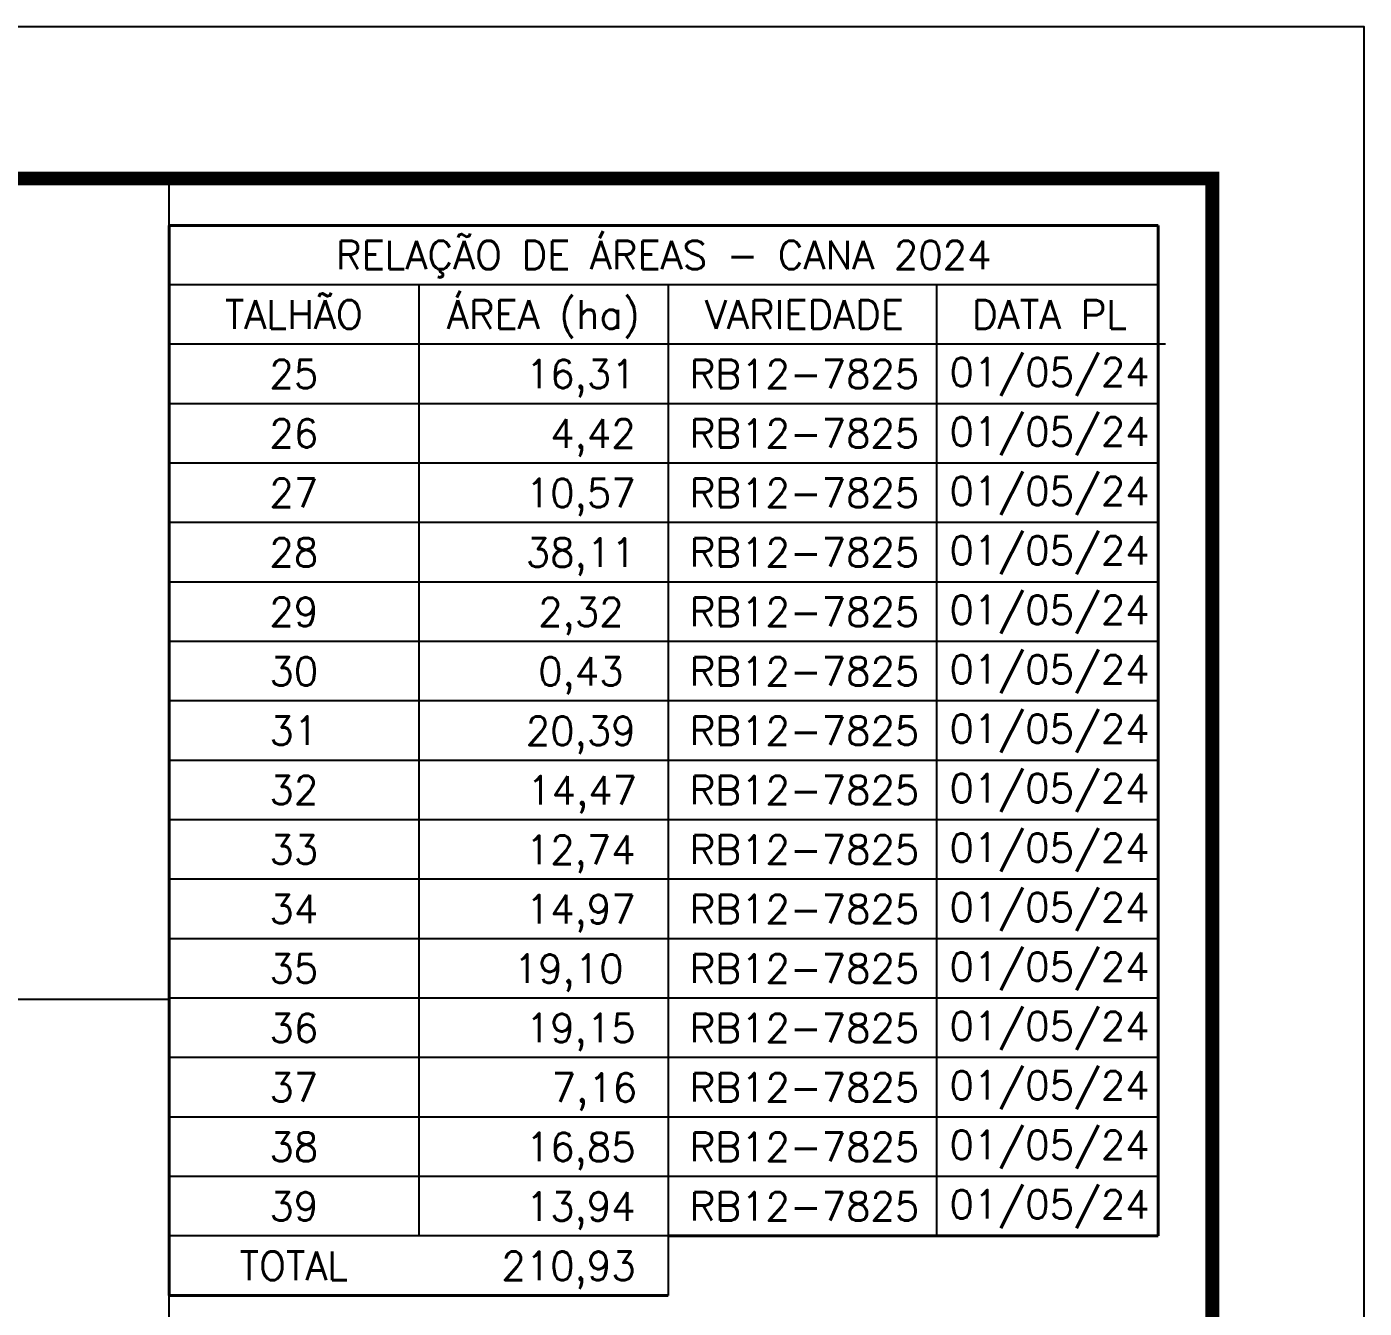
# Model space of a CAD drawing. Header units: metres. Extents: x 731594 to 734323, y 7844273 to 7848133.
# Drawn here: x 733178 to 734323, y 7847036 to 7848133 of the extents above; entities that cross this region are included whole.
import ezdxf
from ezdxf.enums import TextEntityAlignment as Align

# ---------------------------------------------------------------- set-up
doc = ezdxf.new("R2010")
doc.units = ezdxf.units.M
doc.header["$LTSCALE"] = 0.6
doc.linetypes.add('LIN0', pattern=[0])
for name, color, linetype in [('MALHA', 8, 'Continuous'), ('MARGEM', 5, 'Continuous'), ('QUADRO_DE_AREAS_CANA_2024', 7, 'Continuous')]:
    doc.layers.add(name, color=color, linetype=linetype)
doc.styles.add('Simplex', font='simplex.shx')

msp = doc.modelspace()

# ---------------------------------------------------------------- linework, layer by layer
at = {"layer": 'MALHA'}
for points in [[(733300, 7846982.5), (733300, 7848002.6)], [(731723.9, 7847300), (733300, 7847300)]]:
    msp.add_lwpolyline(points, dxfattribs=at)
at = {"layer": 'MARGEM', "color": 174, "linetype": 'LIN0', "flags": 128}
msp.add_lwpolyline([(734322.7, 7844273.4), (734322.7, 7848132.5), (731594, 7848132.5), (731594, 7844273.4)], close=True, dxfattribs=at)
at = {"layer": 'MARGEM', "color": 174, "linetype": 'LIN0', "const_width": 11.8, "flags": 128}
msp.add_lwpolyline([(734192.7, 7844707.9), (734192.7, 7848002.6), (731723.9, 7848002.6), (731723.9, 7844707.9)], close=True, dxfattribs=at)
at = {"layer": 'QUADRO_DE_AREAS_CANA_2024', "color": 174, "linetype": 'ByBlock', "lineweight": 40}
for p, q in [((733300, 7847046.5), (733300, 7847962.5)), ((733300, 7847962.5), (734146.3, 7847962.5)), ((734146.3, 7847962.5), (734146.3, 7847097.4)), ((733300, 7847860.7), (733300, 7847046.5)), ((734146.3, 7847860.7), (734146.3, 7847097.4)), ((734146.3, 7847097.4), (733727, 7847097.4)), ((733727, 7847046.5), (733300, 7847046.5))]:
    msp.add_line(p, q, dxfattribs=at)
at = {"layer": 'QUADRO_DE_AREAS_CANA_2024', "linetype": 'Continuous'}
for p, q in [((734146.3, 7847911.6), (733300, 7847911.6)), ((733513.5, 7847911.6), (733513.5, 7847097.4)), ((733727, 7847911.6), (733727, 7847046.5)), ((733956.5, 7847911.6), (733956.5, 7847097.4)), ((734146.3, 7847860.7), (733300, 7847860.7)), ((733727, 7847860.7), (733300, 7847860.7)), ((733513.5, 7847860.7), (733513.5, 7847097.4)), ((733727, 7847860.7), (733727, 7847809.8)), ((734152.6, 7847860.7), (733727, 7847860.7)), ((733727, 7847860.7), (733727, 7847046.5)), ((733956.5, 7847860.7), (733956.5, 7847097.4)), ((734146.3, 7847809.8), (733300, 7847809.8)), ((734146.3, 7847758.9), (733300, 7847758.9)), ((734146.3, 7847708.1), (733300, 7847708.1)), ((734146.3, 7847657.2), (733300, 7847657.2)), ((734146.3, 7847606.3), (733300, 7847606.3)), ((734146.3, 7847555.4), (733300, 7847555.4)), ((734146.3, 7847504.5), (733300, 7847504.5)), ((734146.3, 7847453.6), (733300, 7847453.6)), ((734146.3, 7847402.7), (733300, 7847402.7)), ((733727, 7847351.8), (733300, 7847351.8)), ((734146.3, 7847351.8), (733727, 7847351.8)), ((734146.3, 7847300.9), (733300, 7847300.9)), ((734146.3, 7847250.1), (733300, 7847250.1)), ((734146.3, 7847199.2), (733300, 7847199.2)), ((734146.3, 7847148.3), (733300, 7847148.3)), ((733727, 7847097.4), (733300, 7847097.4))]:
    msp.add_line(p, q, dxfattribs=at)

# ---------------------------------------------------------------- texts
at = {"layer": 'QUADRO_DE_AREAS_CANA_2024', "linetype": 'Continuous', "style": 'Simplex'}
for s, height, p in [('RELAÇÃO DE ÁREAS - CANA 2024', 24.375, (733723.2, 7847937.1)), ('TALHÃO', 24.38, (733406.7, 7847886.2)), ('ÁREA (ha)', 24.38, (733620.2, 7847886.2)), ('VARIEDADE', 24.38, (733843.7, 7847886.2)), ('DATA PL', 24.38, (734053.4, 7847886.2)), ('25', 24.38, (733406.7, 7847835.3)), ('RB12-7825', 24.38, (733843.7, 7847835.3)), ('01/05/24', 24.38, (734053.4, 7847836.9)), ('01/05/24', 24.38, (734053.4, 7847786)), ('26', 24.38, (733406.7, 7847784.4)), ('RB12-7825', 24.38, (733843.7, 7847784.4)), ('27', 24.38, (733406.7, 7847733.5)), ('RB12-7825', 24.38, (733843.7, 7847733.5)), ('01/05/24', 24.38, (734053.4, 7847735.1)), ('28', 24.38, (733406.7, 7847682.6)), ('RB12-7825', 24.38, (733843.7, 7847682.6)), ('01/05/24', 24.38, (734053.4, 7847684.3)), ('01/05/24', 24.38, (734053.4, 7847633.4)), ('29', 24.38, (733406.7, 7847631.7)), ('RB12-7825', 24.38, (733843.7, 7847631.7)), ('30', 24.38, (733406.7, 7847580.8)), ('RB12-7825', 24.38, (733843.7, 7847580.8)), ('01/05/24', 24.38, (734053.4, 7847582.5)), ('01/05/24', 24.38, (734053.4, 7847531.6)), ('31', 24.38, (733406.7, 7847529.9)), ('RB12-7825', 24.38, (733843.7, 7847529.9)), ('32', 24.38, (733406.7, 7847479.1)), ('RB12-7825', 24.38, (733843.7, 7847479.1)), ('01/05/24', 24.38, (734053.4, 7847480.7)), ('01/05/24', 24.38, (734053.4, 7847429.8)), ('33', 24.38, (733406.7, 7847428.2)), ('RB12-7825', 24.38, (733843.7, 7847428.2)), ('34', 24.38, (733406.7, 7847377.3)), ('RB12-7825', 24.38, (733843.7, 7847377.3)), ('01/05/24', 24.38, (734053.4, 7847378.9)), ('01/05/24', 24.38, (734053.4, 7847328)), ('35', 24.38, (733406.7, 7847326.4)), ('RB12-7825', 24.38, (733843.7, 7847326.4)), ('36', 24.38, (733406.7, 7847275.5)), ('RB12-7825', 24.38, (733843.7, 7847275.5)), ('01/05/24', 24.38, (734053.4, 7847277.1)), ('01/05/24', 24.38, (734053.4, 7847226.3)), ('37', 24.38, (733406.7, 7847224.6)), ('RB12-7825', 24.38, (733843.7, 7847224.6)), ('01/05/24', 24.38, (734053.4, 7847175.4)), ('38', 24.38, (733406.7, 7847173.7)), ('RB12-7825', 24.38, (733843.7, 7847173.7)), ('39', 24.38, (733406.7, 7847122.8)), ('RB12-7825', 24.38, (733843.7, 7847122.8)), ('01/05/24', 24.38, (734053.4, 7847124.5)), ('TOTAL', 24.38, (733406.7, 7847071.9))]:
    msp.add_text(s, height=height, dxfattribs=at).set_placement(p, align=Align.MIDDLE_CENTER)
for s, p in [('16,31', (733699.2, 7847823)), ('4,42', (733699.2, 7847772.1)), ('10,57', (733699.2, 7847721.2)), ('38,11', (733699.2, 7847670.3)), ('2,32', (733688.9, 7847619.4)), ('0,43', (733688.9, 7847568.5)), ('20,39', (733699.2, 7847517.6)), ('14,47', (733700.4, 7847466.7)), ('12,74', (733699.2, 7847415.8)), ('14,97', (733699.2, 7847365)), ('19,10', (733688.9, 7847314.1)), ('19,15', (733699.2, 7847263.2)), ('7,16', (733700.4, 7847212.3)), ('16,85', (733699.2, 7847161.4)), ('13,94', (733699.2, 7847110.5)), ('210,93', (733699.2, 7847059.6))]:
    msp.add_text(s, height=24.38, dxfattribs=at).set_placement(p, align=Align.RIGHT)

doc.saveas('drawing.dxf')
